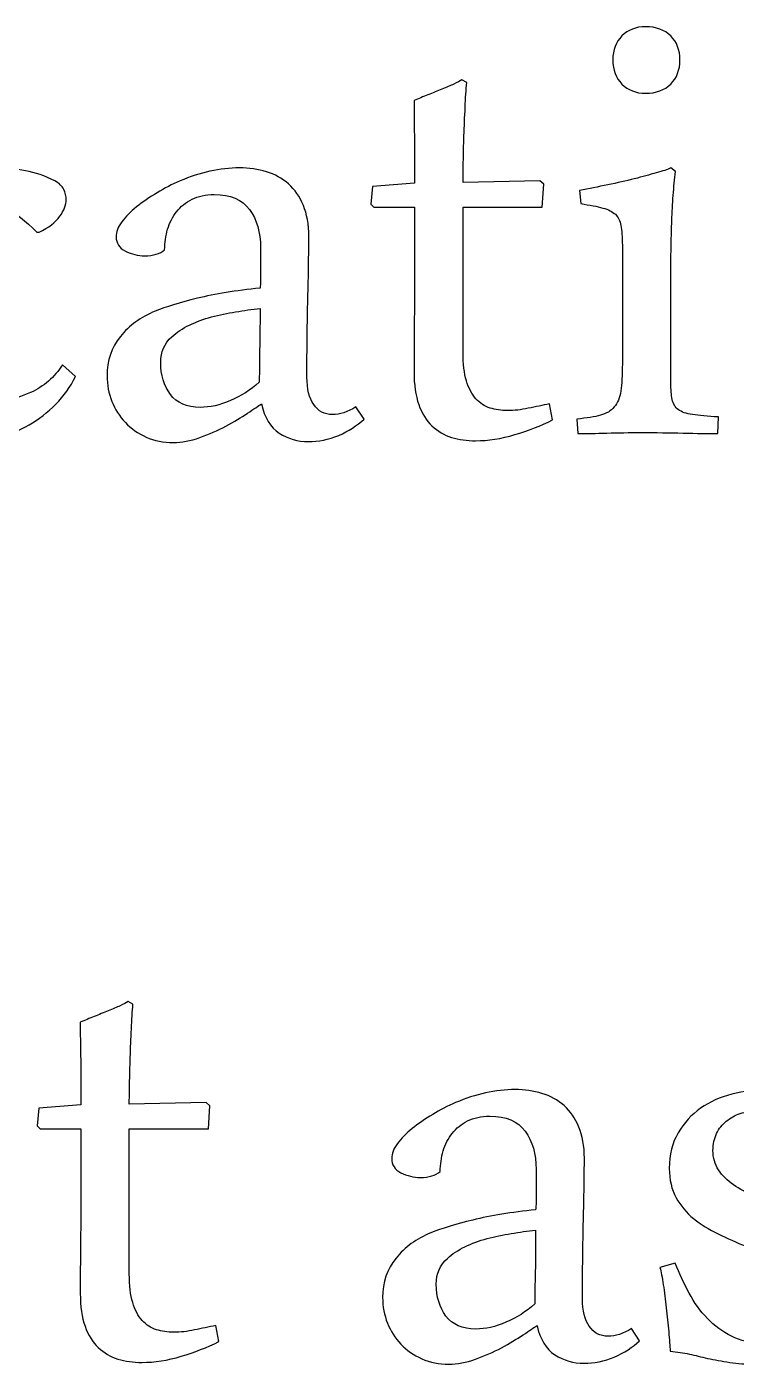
# Model space of a CAD drawing. Extents: x -303 to 288, y -142 to 145.
# Drawn here: x -12.06 to -5.54, y -139.42 to -127.14 of the extents above; entities that cross this region are included whole.
import ezdxf

# ---------------------------------------------------------------- set-up
doc = ezdxf.new("R2010")
doc.units = 0
doc.header["$MEASUREMENT"] = 0
doc.layers.add('LAYER_1', color=7, linetype='CONTINUOUS')

msp = doc.modelspace()

# ---------------------------------------------------------------- linework, layer by layer
at = {"layer": 'LAYER_1', "color": 250}
for points, knots in [([(-6.6736, -127.4398), (-6.6736, -127.3495), (-6.6454, -127.2761), (-6.5904, -127.2197), (-6.5904, -127.2197), (-6.5353, -127.1632), (-6.462, -127.135), (-6.3717, -127.135), (-6.3717, -127.135), (-6.2743, -127.135), (-6.1981, -127.1632), (-6.1417, -127.2197), (-6.1417, -127.2197), (-6.0852, -127.2761), (-6.057, -127.3495), (-6.057, -127.4398), (-6.057, -127.4398), (-6.057, -127.5315), (-6.0852, -127.6049), (-6.1417, -127.6613), (-6.1417, -127.6613), (-6.1981, -127.7178), (-6.2743, -127.746), (-6.3717, -127.746), (-6.3717, -127.746), (-6.462, -127.746), (-6.5353, -127.7178), (-6.5904, -127.6613), (-6.5904, -127.6613), (-6.6454, -127.6049), (-6.6736, -127.5315), (-6.6736, -127.4398)], [0, 0, 0, 0, 0.1111111, 0.1111111, 0.1111111, 0.1111111, 0.2222222, 0.2222222, 0.2222222, 0.2222222, 0.3333333, 0.3333333, 0.3333333, 0.3333333, 0.4444444, 0.4444444, 0.4444444, 0.4444444, 0.5555556, 0.5555556, 0.5555556, 0.5555556, 0.6666667, 0.6666667, 0.6666667, 0.6666667, 0.7777778, 0.7777778, 0.7777778, 0.7777778, 1, 1, 1, 1]), ([(-8.0156, -127.6472), (-8.0212, -127.7136), (-8.0269, -127.7898), (-8.0297, -127.8758), (-8.0297, -127.8758), (-8.0339, -127.9633), (-8.0382, -128.0494), (-8.041, -128.1369), (-8.041, -128.1369), (-8.0438, -128.2244), (-8.0452, -128.3048), (-8.0466, -128.381), (-8.0466, -128.381), (-8.048, -128.4572), (-8.0495, -128.5179), (-8.0495, -128.5645), (-8.0495, -128.5645), (-8.0495, -128.5645), (-7.3425, -128.5518), (-7.3425, -128.5518), (-7.3425, -128.5518), (-7.3425, -128.5518), (-7.3086, -128.5814), (-7.3086, -128.5814), (-7.3086, -128.5814), (-7.3086, -128.5814), (-7.3213, -128.7916), (-7.3213, -128.7916), (-7.3213, -128.7916), (-7.3213, -128.7916), (-8.0495, -128.7916), (-8.0495, -128.7916), (-8.0495, -128.7916), (-8.0495, -128.7916), (-8.0495, -130.1237), (-8.0495, -130.1237), (-8.0495, -130.1237), (-8.0495, -130.231), (-8.0382, -130.3184), (-8.0184, -130.3876), (-8.0184, -130.3876), (-7.9972, -130.4567), (-7.969, -130.5118), (-7.9309, -130.5527), (-7.9309, -130.5527), (-7.8942, -130.595), (-7.8505, -130.6232), (-7.8011, -130.6374), (-7.8011, -130.6374), (-7.7517, -130.6529), (-7.6981, -130.6613), (-7.6402, -130.6613), (-7.6402, -130.6613), (-7.5796, -130.6613), (-7.5161, -130.6543), (-7.4497, -130.6402), (-7.4497, -130.6402), (-7.3834, -130.6261), (-7.3185, -130.612), (-7.255, -130.5993), (-7.255, -130.5993), (-7.255, -130.5993), (-7.2268, -130.7474), (-7.2268, -130.7474), (-7.2268, -130.7474), (-7.334, -130.7996), (-7.4497, -130.8448), (-7.5739, -130.8815), (-7.5739, -130.8815), (-7.6981, -130.9196), (-7.818, -130.9379), (-7.9337, -130.9379), (-7.9337, -130.9379), (-8.0128, -130.9379), (-8.0876, -130.928), (-8.1539, -130.9069), (-8.1539, -130.9069), (-8.2216, -130.8857), (-8.2823, -130.8504), (-8.3345, -130.801), (-8.3345, -130.801), (-8.3867, -130.7517), (-8.4276, -130.6867), (-8.4558, -130.6049), (-8.4558, -130.6049), (-8.4855, -130.5231), (-8.4996, -130.4243), (-8.4996, -130.3057), (-8.4996, -130.3057), (-8.4996, -130.3057), (-8.4996, -130.1943), (-8.4996, -130.1943), (-8.4996, -130.1943), (-8.4996, -130.1435), (-8.4996, -130.0645), (-8.4982, -129.9544), (-8.4982, -129.9544), (-8.4968, -129.8429), (-8.4954, -129.6962), (-8.4954, -129.5113), (-8.4954, -129.5113), (-8.4954, -129.5113), (-8.4954, -128.7916), (-8.4954, -128.7916), (-8.4954, -128.7916), (-8.4954, -128.7916), (-8.8679, -128.7916), (-8.8679, -128.7916), (-8.8679, -128.7916), (-8.8679, -128.7916), (-8.8961, -128.7634), (-8.8961, -128.7634), (-8.8961, -128.7634), (-8.8961, -128.7634), (-8.8806, -128.6026), (-8.8806, -128.6026), (-8.8806, -128.6026), (-8.8806, -128.6026), (-8.4954, -128.5729), (-8.4954, -128.5729), (-8.4954, -128.5729), (-8.4954, -128.5729), (-8.4954, -128.23), (-8.4954, -128.23), (-8.4954, -128.23), (-8.4954, -128.1609), (-8.4968, -128.0903), (-8.4982, -128.0198), (-8.4982, -128.0198), (-8.4996, -127.9478), (-8.4996, -127.8787), (-8.4996, -127.8123), (-8.4996, -127.8123), (-8.4587, -127.7954), (-8.4149, -127.7785), (-8.3712, -127.7601), (-8.3712, -127.7601), (-8.3274, -127.7432), (-8.2851, -127.7248), (-8.2428, -127.7093), (-8.2428, -127.7093), (-8.2019, -127.6924), (-8.1652, -127.6769), (-8.1341, -127.6613), (-8.1341, -127.6613), (-8.1017, -127.6458), (-8.0777, -127.6331), (-8.0607, -127.6218), (-8.0607, -127.6218), (-8.0607, -127.6218), (-8.0156, -127.6472), (-8.0156, -127.6472)], [0, 0, 0, 0, 0.025641, 0.025641, 0.025641, 0.025641, 0.0512821, 0.0512821, 0.0512821, 0.0512821, 0.0769231, 0.0769231, 0.0769231, 0.0769231, 0.1025641, 0.1025641, 0.1025641, 0.1025641, 0.1282051, 0.1282051, 0.1282051, 0.1282051, 0.1538462, 0.1538462, 0.1538462, 0.1538462, 0.1794872, 0.1794872, 0.1794872, 0.1794872, 0.2051282, 0.2051282, 0.2051282, 0.2051282, 0.2307692, 0.2307692, 0.2307692, 0.2307692, 0.2564103, 0.2564103, 0.2564103, 0.2564103, 0.2820513, 0.2820513, 0.2820513, 0.2820513, 0.3076923, 0.3076923, 0.3076923, 0.3076923, 0.3333333, 0.3333333, 0.3333333, 0.3333333, 0.3589744, 0.3589744, 0.3589744, 0.3589744, 0.3846154, 0.3846154, 0.3846154, 0.3846154, 0.4102564, 0.4102564, 0.4102564, 0.4102564, 0.4358974, 0.4358974, 0.4358974, 0.4358974, 0.4615385, 0.4615385, 0.4615385, 0.4615385, 0.4871795, 0.4871795, 0.4871795, 0.4871795, 0.5128205, 0.5128205, 0.5128205, 0.5128205, 0.5384615, 0.5384615, 0.5384615, 0.5384615, 0.5641026, 0.5641026, 0.5641026, 0.5641026, 0.5897436, 0.5897436, 0.5897436, 0.5897436, 0.6153846, 0.6153846, 0.6153846, 0.6153846, 0.6410256, 0.6410256, 0.6410256, 0.6410256, 0.6666667, 0.6666667, 0.6666667, 0.6666667, 0.6923077, 0.6923077, 0.6923077, 0.6923077, 0.7179487, 0.7179487, 0.7179487, 0.7179487, 0.7435897, 0.7435897, 0.7435897, 0.7435897, 0.7692308, 0.7692308, 0.7692308, 0.7692308, 0.7948718, 0.7948718, 0.7948718, 0.7948718, 0.8205128, 0.8205128, 0.8205128, 0.8205128, 0.8461538, 0.8461538, 0.8461538, 0.8461538, 0.8717949, 0.8717949, 0.8717949, 0.8717949, 0.8974359, 0.8974359, 0.8974359, 0.8974359, 0.9230769, 0.9230769, 0.9230769, 0.9230769, 0.9487179, 0.9487179, 0.9487179, 0.9487179, 1, 1, 1, 1]), ([(-11.6083, -130.3467), (-11.6549, -130.4426), (-11.7155, -130.5287), (-11.7903, -130.6035), (-11.7903, -130.6035), (-11.8637, -130.6769), (-11.947, -130.7404), (-12.0359, -130.7926), (-12.0359, -130.7926), (-12.1248, -130.8448), (-12.2193, -130.8857), (-12.3195, -130.9125), (-12.3195, -130.9125), (-12.4183, -130.9407), (-12.517, -130.9549), (-12.6172, -130.9549), (-12.6172, -130.9549), (-12.7823, -130.9549), (-12.9333, -130.9224), (-13.0716, -130.8575), (-13.0716, -130.8575), (-13.2099, -130.7926), (-13.3284, -130.7065), (-13.4272, -130.5993), (-13.4272, -130.5993), (-13.526, -130.4906), (-13.6036, -130.3664), (-13.6586, -130.2239), (-13.6586, -130.2239), (-13.7137, -130.0828), (-13.7419, -129.9332), (-13.7419, -129.7766), (-13.7419, -129.7766), (-13.7419, -129.5861), (-13.7038, -129.4097), (-13.6276, -129.2474), (-13.6276, -129.2474), (-13.5514, -129.0837), (-13.4498, -128.9426), (-13.3214, -128.8213), (-13.3214, -128.8213), (-13.193, -128.6999), (-13.0448, -128.6054), (-12.8769, -128.5362), (-12.8769, -128.5362), (-12.709, -128.4671), (-12.5312, -128.4318), (-12.3435, -128.4318), (-12.3435, -128.4318), (-12.2532, -128.4318), (-12.1614, -128.4403), (-12.0683, -128.4572), (-12.0683, -128.4572), (-11.9766, -128.4741), (-11.8863, -128.5052), (-11.7988, -128.5518), (-11.7988, -128.5518), (-11.7593, -128.5715), (-11.7325, -128.5969), (-11.717, -128.6294), (-11.717, -128.6294), (-11.7028, -128.6604), (-11.6944, -128.6915), (-11.6944, -128.7225), (-11.6944, -128.7225), (-11.6944, -128.7719), (-11.7141, -128.8227), (-11.7522, -128.8763), (-11.7522, -128.8763), (-11.7917, -128.9313), (-11.8552, -128.9793), (-11.9427, -129.0231), (-11.9427, -129.0231), (-11.9427, -129.0231), (-11.9639, -129.0231), (-11.9639, -129.0231), (-11.9639, -129.0231), (-12.0655, -128.9186), (-12.1629, -128.8424), (-12.2574, -128.7916), (-12.2574, -128.7916), (-12.3505, -128.7423), (-12.4592, -128.7183), (-12.5834, -128.7183), (-12.5834, -128.7183), (-12.6991, -128.7183), (-12.8007, -128.7408), (-12.8882, -128.7874), (-12.8882, -128.7874), (-12.9742, -128.8354), (-13.0462, -128.8975), (-13.1041, -128.9737), (-13.1041, -128.9737), (-13.1619, -129.0513), (-13.2071, -129.1402), (-13.2367, -129.2404), (-13.2367, -129.2404), (-13.2677, -129.342), (-13.2819, -129.445), (-13.2819, -129.5522), (-13.2819, -129.5522), (-13.2819, -129.6877), (-13.2621, -129.8175), (-13.2226, -129.9417), (-13.2226, -129.9417), (-13.1831, -130.0659), (-13.1252, -130.1745), (-13.0504, -130.2676), (-13.0504, -130.2676), (-12.9771, -130.3622), (-12.8853, -130.437), (-12.7753, -130.4934), (-12.7753, -130.4934), (-12.6666, -130.5499), (-12.5424, -130.5781), (-12.4013, -130.5781), (-12.4013, -130.5781), (-12.2701, -130.5781), (-12.1431, -130.5499), (-12.0217, -130.4948), (-12.0217, -130.4948), (-11.9004, -130.4398), (-11.8016, -130.3551), (-11.7282, -130.2394), (-11.7282, -130.2394), (-11.7282, -130.2394), (-11.6083, -130.3467), (-11.6083, -130.3467)], [0, 0, 0, 0, 0.030303, 0.030303, 0.030303, 0.030303, 0.0606061, 0.0606061, 0.0606061, 0.0606061, 0.0909091, 0.0909091, 0.0909091, 0.0909091, 0.1212121, 0.1212121, 0.1212121, 0.1212121, 0.1515152, 0.1515152, 0.1515152, 0.1515152, 0.1818182, 0.1818182, 0.1818182, 0.1818182, 0.2121212, 0.2121212, 0.2121212, 0.2121212, 0.2424242, 0.2424242, 0.2424242, 0.2424242, 0.2727273, 0.2727273, 0.2727273, 0.2727273, 0.3030303, 0.3030303, 0.3030303, 0.3030303, 0.3333333, 0.3333333, 0.3333333, 0.3333333, 0.3636364, 0.3636364, 0.3636364, 0.3636364, 0.3939394, 0.3939394, 0.3939394, 0.3939394, 0.4242424, 0.4242424, 0.4242424, 0.4242424, 0.4545455, 0.4545455, 0.4545455, 0.4545455, 0.4848485, 0.4848485, 0.4848485, 0.4848485, 0.5151515, 0.5151515, 0.5151515, 0.5151515, 0.5454545, 0.5454545, 0.5454545, 0.5454545, 0.5757576, 0.5757576, 0.5757576, 0.5757576, 0.6060606, 0.6060606, 0.6060606, 0.6060606, 0.6363636, 0.6363636, 0.6363636, 0.6363636, 0.6666667, 0.6666667, 0.6666667, 0.6666667, 0.6969697, 0.6969697, 0.6969697, 0.6969697, 0.7272727, 0.7272727, 0.7272727, 0.7272727, 0.7575758, 0.7575758, 0.7575758, 0.7575758, 0.7878788, 0.7878788, 0.7878788, 0.7878788, 0.8181818, 0.8181818, 0.8181818, 0.8181818, 0.8484848, 0.8484848, 0.8484848, 0.8484848, 0.8787879, 0.8787879, 0.8787879, 0.8787879, 0.9090909, 0.9090909, 0.9090909, 0.9090909, 0.9393939, 0.9393939, 0.9393939, 0.9393939, 1, 1, 1, 1]), ([(-9.9136, -129.5367), (-9.9107, -129.5169), (-9.9093, -129.493), (-9.9093, -129.4661), (-9.9093, -129.4661), (-9.9093, -129.4661), (-9.9093, -129.1642), (-9.9093, -129.1642), (-9.9093, -129.1642), (-9.9093, -129.0231), (-9.9432, -128.9073), (-10.0095, -128.8142), (-10.0095, -128.8142), (-10.0772, -128.7225), (-10.1859, -128.6759), (-10.3341, -128.6759), (-10.3341, -128.6759), (-10.4145, -128.6759), (-10.4822, -128.6915), (-10.5387, -128.7197), (-10.5387, -128.7197), (-10.5951, -128.7493), (-10.6431, -128.786), (-10.6798, -128.834), (-10.6798, -128.834), (-10.7165, -128.8805), (-10.7447, -128.9342), (-10.763, -128.9948), (-10.763, -128.9948), (-10.78, -129.0555), (-10.7899, -129.119), (-10.7899, -129.1853), (-10.7899, -129.1853), (-10.8336, -129.2206), (-10.8943, -129.239), (-10.9719, -129.239), (-10.9719, -129.239), (-11.034, -129.239), (-11.0946, -129.2248), (-11.1511, -129.1952), (-11.1511, -129.1952), (-11.2075, -129.167), (-11.2358, -129.1232), (-11.2358, -129.0654), (-11.2358, -129.0654), (-11.2358, -129.0202), (-11.2188, -128.9751), (-11.1835, -128.9285), (-11.1835, -128.9285), (-11.1497, -128.8819), (-11.1045, -128.8354), (-11.0481, -128.7902), (-11.0481, -128.7902), (-10.9916, -128.7451), (-10.9281, -128.7013), (-10.859, -128.6604), (-10.859, -128.6604), (-10.7913, -128.6181), (-10.7207, -128.5828), (-10.6487, -128.5518), (-10.6487, -128.5518), (-10.4639, -128.4727), (-10.2819, -128.4318), (-10.1026, -128.4318), (-10.1026, -128.4318), (-10.0152, -128.4318), (-9.9319, -128.4445), (-9.8557, -128.4671), (-9.8557, -128.4671), (-9.7781, -128.4911), (-9.7104, -128.5278), (-9.6525, -128.5786), (-9.6525, -128.5786), (-9.5946, -128.6308), (-9.5495, -128.6957), (-9.5156, -128.7761), (-9.5156, -128.7761), (-9.4832, -128.8551), (-9.4662, -128.9511), (-9.4662, -129.0612), (-9.4662, -129.0612), (-9.4662, -129.2263), (-9.4691, -129.4168), (-9.4747, -129.6341), (-9.4747, -129.6341), (-9.4803, -129.85), (-9.4832, -130.0899), (-9.4832, -130.3551), (-9.4832, -130.3551), (-9.4832, -130.4624), (-9.462, -130.547), (-9.4211, -130.6063), (-9.4211, -130.6063), (-9.3802, -130.667), (-9.3223, -130.698), (-9.2475, -130.698), (-9.2475, -130.698), (-9.1812, -130.698), (-9.1092, -130.674), (-9.033, -130.6275), (-9.033, -130.6275), (-9.033, -130.6275), (-8.9582, -130.739), (-8.9582, -130.739), (-8.9582, -130.739), (-9.0217, -130.7996), (-9.0994, -130.849), (-9.1911, -130.8885), (-9.1911, -130.8885), (-9.2842, -130.9266), (-9.3773, -130.9464), (-9.4705, -130.9464), (-9.4705, -130.9464), (-9.5664, -130.9464), (-9.6553, -130.9196), (-9.7372, -130.8674), (-9.7372, -130.8674), (-9.819, -130.8152), (-9.8726, -130.7248), (-9.9009, -130.5993), (-9.9009, -130.5993), (-9.9277, -130.6176), (-9.9714, -130.6472), (-10.0293, -130.6853), (-10.0293, -130.6853), (-10.0871, -130.7234), (-10.152, -130.7629), (-10.2268, -130.8039), (-10.2268, -130.8039), (-10.3016, -130.8434), (-10.382, -130.8787), (-10.4667, -130.9083), (-10.4667, -130.9083), (-10.5528, -130.9393), (-10.6332, -130.9549), (-10.7108, -130.9549), (-10.7108, -130.9549), (-10.8011, -130.9549), (-10.8844, -130.9379), (-10.9592, -130.9041), (-10.9592, -130.9041), (-11.034, -130.8716), (-11.0975, -130.8264), (-11.1511, -130.77), (-11.1511, -130.77), (-11.2047, -130.7136), (-11.2456, -130.6486), (-11.2753, -130.5767), (-11.2753, -130.5767), (-11.3035, -130.5033), (-11.319, -130.4257), (-11.319, -130.3424), (-11.319, -130.3424), (-11.319, -130.2013), (-11.2781, -130.0814), (-11.1962, -129.9812), (-11.1962, -129.9812), (-11.1158, -129.8796), (-11.0086, -129.802), (-10.8759, -129.747), (-10.8759, -129.747), (-10.78, -129.7089), (-10.6516, -129.6693), (-10.4893, -129.6298), (-10.4893, -129.6298), (-10.3284, -129.5889), (-10.1365, -129.5579), (-9.9136, -129.5367)], [0, 0, 0, 0, 0.0232558, 0.0232558, 0.0232558, 0.0232558, 0.0465116, 0.0465116, 0.0465116, 0.0465116, 0.0697674, 0.0697674, 0.0697674, 0.0697674, 0.0930233, 0.0930233, 0.0930233, 0.0930233, 0.1162791, 0.1162791, 0.1162791, 0.1162791, 0.1395349, 0.1395349, 0.1395349, 0.1395349, 0.1627907, 0.1627907, 0.1627907, 0.1627907, 0.1860465, 0.1860465, 0.1860465, 0.1860465, 0.2093023, 0.2093023, 0.2093023, 0.2093023, 0.2325581, 0.2325581, 0.2325581, 0.2325581, 0.255814, 0.255814, 0.255814, 0.255814, 0.2790698, 0.2790698, 0.2790698, 0.2790698, 0.3023256, 0.3023256, 0.3023256, 0.3023256, 0.3255814, 0.3255814, 0.3255814, 0.3255814, 0.3488372, 0.3488372, 0.3488372, 0.3488372, 0.372093, 0.372093, 0.372093, 0.372093, 0.3953488, 0.3953488, 0.3953488, 0.3953488, 0.4186047, 0.4186047, 0.4186047, 0.4186047, 0.4418605, 0.4418605, 0.4418605, 0.4418605, 0.4651163, 0.4651163, 0.4651163, 0.4651163, 0.4883721, 0.4883721, 0.4883721, 0.4883721, 0.5116279, 0.5116279, 0.5116279, 0.5116279, 0.5348837, 0.5348837, 0.5348837, 0.5348837, 0.5581395, 0.5581395, 0.5581395, 0.5581395, 0.5813953, 0.5813953, 0.5813953, 0.5813953, 0.6046512, 0.6046512, 0.6046512, 0.6046512, 0.627907, 0.627907, 0.627907, 0.627907, 0.6511628, 0.6511628, 0.6511628, 0.6511628, 0.6744186, 0.6744186, 0.6744186, 0.6744186, 0.6976744, 0.6976744, 0.6976744, 0.6976744, 0.7209302, 0.7209302, 0.7209302, 0.7209302, 0.744186, 0.744186, 0.744186, 0.744186, 0.7674419, 0.7674419, 0.7674419, 0.7674419, 0.7906977, 0.7906977, 0.7906977, 0.7906977, 0.8139535, 0.8139535, 0.8139535, 0.8139535, 0.8372093, 0.8372093, 0.8372093, 0.8372093, 0.8604651, 0.8604651, 0.8604651, 0.8604651, 0.8837209, 0.8837209, 0.8837209, 0.8837209, 0.9069767, 0.9069767, 0.9069767, 0.9069767, 0.9302326, 0.9302326, 0.9302326, 0.9302326, 0.9534884, 0.9534884, 0.9534884, 0.9534884, 1, 1, 1, 1]), ([(-5.7099, -130.8716), (-5.7973, -130.8716), (-5.9046, -130.8702), (-6.0288, -130.8674), (-6.0288, -130.8674), (-6.1515, -130.8645), (-6.2799, -130.8631), (-6.4126, -130.8631), (-6.4126, -130.8631), (-6.5198, -130.8631), (-6.6242, -130.8645), (-6.7273, -130.8674), (-6.7273, -130.8674), (-6.8289, -130.8702), (-6.9178, -130.8716), (-6.9954, -130.8716), (-6.9954, -130.8716), (-6.9954, -130.8716), (-7.0038, -130.739), (-7.0038, -130.739), (-7.0038, -130.739), (-6.9121, -130.7305), (-6.8401, -130.7192), (-6.7865, -130.7037), (-6.7865, -130.7037), (-6.7329, -130.6896), (-6.6906, -130.6642), (-6.6609, -130.6275), (-6.6609, -130.6275), (-6.6299, -130.5922), (-6.6101, -130.5428), (-6.6003, -130.4807), (-6.6003, -130.4807), (-6.5904, -130.4186), (-6.5861, -130.3354), (-6.5861, -130.231), (-6.5861, -130.231), (-6.5861, -130.231), (-6.5861, -129.143), (-6.5861, -129.143), (-6.5861, -129.143), (-6.5861, -129.0668), (-6.5904, -129.0061), (-6.5988, -128.961), (-6.5988, -128.961), (-6.6073, -128.9172), (-6.6242, -128.8834), (-6.6496, -128.858), (-6.6496, -128.858), (-6.6765, -128.834), (-6.7146, -128.8142), (-6.7654, -128.8001), (-6.7654, -128.8001), (-6.8176, -128.786), (-6.8839, -128.7733), (-6.9671, -128.7592), (-6.9671, -128.7592), (-6.9671, -128.7592), (-6.9784, -128.6392), (-6.9784, -128.6392), (-6.9784, -128.6392), (-6.8938, -128.6223), (-6.8077, -128.6054), (-6.7202, -128.587), (-6.7202, -128.587), (-6.6341, -128.5701), (-6.5523, -128.5503), (-6.4761, -128.532), (-6.4761, -128.532), (-6.4013, -128.5122), (-6.3336, -128.4939), (-6.2743, -128.4784), (-6.2743, -128.4784), (-6.215, -128.4614), (-6.1699, -128.4459), (-6.1402, -128.4318), (-6.1402, -128.4318), (-6.1402, -128.4318), (-6.0979, -128.4657), (-6.0979, -128.4657), (-6.0979, -128.4657), (-6.1064, -128.5348), (-6.1134, -128.6068), (-6.1191, -128.6844), (-6.1191, -128.6844), (-6.1247, -128.762), (-6.129, -128.8382), (-6.1318, -128.9144), (-6.1318, -128.9144), (-6.1346, -128.9906), (-6.136, -129.0612), (-6.1374, -129.1289), (-6.1374, -129.1289), (-6.1388, -129.1966), (-6.1402, -129.2545), (-6.1402, -129.3053), (-6.1402, -129.3053), (-6.1402, -129.3053), (-6.1402, -130.4003), (-6.1402, -130.4003), (-6.1402, -130.4003), (-6.1402, -130.4666), (-6.136, -130.5188), (-6.1275, -130.5597), (-6.1275, -130.5597), (-6.1191, -130.5993), (-6.1007, -130.6303), (-6.0711, -130.6529), (-6.0711, -130.6529), (-6.0429, -130.674), (-5.9991, -130.6896), (-5.9413, -130.698), (-5.9413, -130.698), (-5.8834, -130.7065), (-5.803, -130.7136), (-5.7014, -130.7192), (-5.7014, -130.7192), (-5.7014, -130.7192), (-5.7099, -130.8716), (-5.7099, -130.8716)], [0, 0, 0, 0, 0.0322581, 0.0322581, 0.0322581, 0.0322581, 0.0645161, 0.0645161, 0.0645161, 0.0645161, 0.0967742, 0.0967742, 0.0967742, 0.0967742, 0.1290323, 0.1290323, 0.1290323, 0.1290323, 0.1612903, 0.1612903, 0.1612903, 0.1612903, 0.1935484, 0.1935484, 0.1935484, 0.1935484, 0.2258065, 0.2258065, 0.2258065, 0.2258065, 0.2580645, 0.2580645, 0.2580645, 0.2580645, 0.2903226, 0.2903226, 0.2903226, 0.2903226, 0.3225806, 0.3225806, 0.3225806, 0.3225806, 0.3548387, 0.3548387, 0.3548387, 0.3548387, 0.3870968, 0.3870968, 0.3870968, 0.3870968, 0.4193548, 0.4193548, 0.4193548, 0.4193548, 0.4516129, 0.4516129, 0.4516129, 0.4516129, 0.483871, 0.483871, 0.483871, 0.483871, 0.516129, 0.516129, 0.516129, 0.516129, 0.5483871, 0.5483871, 0.5483871, 0.5483871, 0.5806452, 0.5806452, 0.5806452, 0.5806452, 0.6129032, 0.6129032, 0.6129032, 0.6129032, 0.6451613, 0.6451613, 0.6451613, 0.6451613, 0.6774194, 0.6774194, 0.6774194, 0.6774194, 0.7096774, 0.7096774, 0.7096774, 0.7096774, 0.7419355, 0.7419355, 0.7419355, 0.7419355, 0.7741935, 0.7741935, 0.7741935, 0.7741935, 0.8064516, 0.8064516, 0.8064516, 0.8064516, 0.8387097, 0.8387097, 0.8387097, 0.8387097, 0.8709677, 0.8709677, 0.8709677, 0.8709677, 0.9032258, 0.9032258, 0.9032258, 0.9032258, 0.9354839, 0.9354839, 0.9354839, 0.9354839, 1, 1, 1, 1]), ([(-9.9206, -130.4003), (-9.9206, -130.2846), (-9.9192, -130.1717), (-9.9164, -130.0616), (-9.9164, -130.0616), (-9.915, -129.9516), (-9.9136, -129.8387), (-9.9136, -129.723), (-9.9136, -129.723), (-9.9869, -129.73), (-10.0631, -129.7413), (-10.1379, -129.754), (-10.1379, -129.754), (-10.2141, -129.7653), (-10.2875, -129.7822), (-10.3595, -129.8006), (-10.3595, -129.8006), (-10.4314, -129.8203), (-10.4992, -129.8443), (-10.5627, -129.8754), (-10.5627, -129.8754), (-10.6248, -129.905), (-10.6798, -129.9417), (-10.7235, -129.9826), (-10.7235, -129.9826), (-10.7927, -130.0433), (-10.8265, -130.1223), (-10.8265, -130.2183), (-10.8265, -130.2183), (-10.8265, -130.334), (-10.7969, -130.4313), (-10.7376, -130.5118), (-10.7376, -130.5118), (-10.6784, -130.5922), (-10.5867, -130.6317), (-10.4625, -130.6317), (-10.4625, -130.6317), (-10.375, -130.6317), (-10.2819, -130.6105), (-10.1859, -130.5696), (-10.1859, -130.5696), (-10.0899, -130.5287), (-10.001, -130.4723), (-9.9206, -130.4003)], [0, 0, 0, 0, 0.0833333, 0.0833333, 0.0833333, 0.0833333, 0.1666667, 0.1666667, 0.1666667, 0.1666667, 0.25, 0.25, 0.25, 0.25, 0.3333333, 0.3333333, 0.3333333, 0.3333333, 0.4166667, 0.4166667, 0.4166667, 0.4166667, 0.5, 0.5, 0.5, 0.5, 0.5833333, 0.5833333, 0.5833333, 0.5833333, 0.6666667, 0.6666667, 0.6666667, 0.6666667, 0.75, 0.75, 0.75, 0.75, 0.8333333, 0.8333333, 0.8333333, 0.8333333, 1, 1, 1, 1]), ([(-11.0809, -136.1138), (-11.0865, -136.1802), (-11.0922, -136.2564), (-11.095, -136.3424), (-11.095, -136.3424), (-11.0992, -136.4299), (-11.1035, -136.516), (-11.1063, -136.6035), (-11.1063, -136.6035), (-11.1091, -136.691), (-11.1105, -136.7714), (-11.1119, -136.8476), (-11.1119, -136.8476), (-11.1133, -136.9238), (-11.1148, -136.9845), (-11.1148, -137.0311), (-11.1148, -137.0311), (-11.1148, -137.0311), (-10.4078, -137.0184), (-10.4078, -137.0184), (-10.4078, -137.0184), (-10.4078, -137.0184), (-10.3739, -137.048), (-10.3739, -137.048), (-10.3739, -137.048), (-10.3739, -137.048), (-10.3866, -137.2582), (-10.3866, -137.2582), (-10.3866, -137.2582), (-10.3866, -137.2582), (-11.1148, -137.2582), (-11.1148, -137.2582), (-11.1148, -137.2582), (-11.1148, -137.2582), (-11.1148, -138.5903), (-11.1148, -138.5903), (-11.1148, -138.5903), (-11.1148, -138.6976), (-11.1035, -138.785), (-11.0837, -138.8542), (-11.0837, -138.8542), (-11.0625, -138.9233), (-11.0343, -138.9784), (-10.9962, -139.0193), (-10.9962, -139.0193), (-10.9595, -139.0616), (-10.9158, -139.0898), (-10.8664, -139.104), (-10.8664, -139.104), (-10.817, -139.1195), (-10.7634, -139.1279), (-10.7055, -139.1279), (-10.7055, -139.1279), (-10.6449, -139.1279), (-10.5814, -139.1209), (-10.515, -139.1068), (-10.515, -139.1068), (-10.4487, -139.0927), (-10.3838, -139.0786), (-10.3203, -139.0659), (-10.3203, -139.0659), (-10.3203, -139.0659), (-10.2921, -139.214), (-10.2921, -139.214), (-10.2921, -139.214), (-10.3993, -139.2662), (-10.515, -139.3114), (-10.6392, -139.3481), (-10.6392, -139.3481), (-10.7634, -139.3862), (-10.8833, -139.4045), (-10.999, -139.4045), (-10.999, -139.4045), (-11.0781, -139.4045), (-11.1529, -139.3946), (-11.2192, -139.3735), (-11.2192, -139.3735), (-11.2869, -139.3523), (-11.3476, -139.317), (-11.3998, -139.2676), (-11.3998, -139.2676), (-11.452, -139.2183), (-11.4929, -139.1533), (-11.5211, -139.0715), (-11.5211, -139.0715), (-11.5508, -138.9897), (-11.5649, -138.8909), (-11.5649, -138.7723), (-11.5649, -138.7723), (-11.5649, -138.7723), (-11.5649, -138.6609), (-11.5649, -138.6609), (-11.5649, -138.6609), (-11.5649, -138.6101), (-11.5649, -138.5311), (-11.5635, -138.421), (-11.5635, -138.421), (-11.5621, -138.3095), (-11.5607, -138.1628), (-11.5607, -137.9779), (-11.5607, -137.9779), (-11.5607, -137.9779), (-11.5607, -137.2582), (-11.5607, -137.2582), (-11.5607, -137.2582), (-11.5607, -137.2582), (-11.9332, -137.2582), (-11.9332, -137.2582), (-11.9332, -137.2582), (-11.9332, -137.2582), (-11.9614, -137.23), (-11.9614, -137.23), (-11.9614, -137.23), (-11.9614, -137.23), (-11.9459, -137.0692), (-11.9459, -137.0692), (-11.9459, -137.0692), (-11.9459, -137.0692), (-11.5607, -137.0395), (-11.5607, -137.0395), (-11.5607, -137.0395), (-11.5607, -137.0395), (-11.5607, -136.6966), (-11.5607, -136.6966), (-11.5607, -136.6966), (-11.5607, -136.6275), (-11.5621, -136.5569), (-11.5635, -136.4864), (-11.5635, -136.4864), (-11.5649, -136.4144), (-11.5649, -136.3453), (-11.5649, -136.2789), (-11.5649, -136.2789), (-11.524, -136.262), (-11.4802, -136.2451), (-11.4365, -136.2267), (-11.4365, -136.2267), (-11.3927, -136.2098), (-11.3504, -136.1914), (-11.3081, -136.1759), (-11.3081, -136.1759), (-11.2672, -136.159), (-11.2305, -136.1435), (-11.1994, -136.1279), (-11.1994, -136.1279), (-11.167, -136.1124), (-11.143, -136.0997), (-11.126, -136.0884), (-11.126, -136.0884), (-11.126, -136.0884), (-11.0809, -136.1138), (-11.0809, -136.1138)], [0, 0, 0, 0, 0.025641, 0.025641, 0.025641, 0.025641, 0.0512821, 0.0512821, 0.0512821, 0.0512821, 0.0769231, 0.0769231, 0.0769231, 0.0769231, 0.1025641, 0.1025641, 0.1025641, 0.1025641, 0.1282051, 0.1282051, 0.1282051, 0.1282051, 0.1538462, 0.1538462, 0.1538462, 0.1538462, 0.1794872, 0.1794872, 0.1794872, 0.1794872, 0.2051282, 0.2051282, 0.2051282, 0.2051282, 0.2307692, 0.2307692, 0.2307692, 0.2307692, 0.2564103, 0.2564103, 0.2564103, 0.2564103, 0.2820513, 0.2820513, 0.2820513, 0.2820513, 0.3076923, 0.3076923, 0.3076923, 0.3076923, 0.3333333, 0.3333333, 0.3333333, 0.3333333, 0.3589744, 0.3589744, 0.3589744, 0.3589744, 0.3846154, 0.3846154, 0.3846154, 0.3846154, 0.4102564, 0.4102564, 0.4102564, 0.4102564, 0.4358974, 0.4358974, 0.4358974, 0.4358974, 0.4615385, 0.4615385, 0.4615385, 0.4615385, 0.4871795, 0.4871795, 0.4871795, 0.4871795, 0.5128205, 0.5128205, 0.5128205, 0.5128205, 0.5384615, 0.5384615, 0.5384615, 0.5384615, 0.5641026, 0.5641026, 0.5641026, 0.5641026, 0.5897436, 0.5897436, 0.5897436, 0.5897436, 0.6153846, 0.6153846, 0.6153846, 0.6153846, 0.6410256, 0.6410256, 0.6410256, 0.6410256, 0.6666667, 0.6666667, 0.6666667, 0.6666667, 0.6923077, 0.6923077, 0.6923077, 0.6923077, 0.7179487, 0.7179487, 0.7179487, 0.7179487, 0.7435897, 0.7435897, 0.7435897, 0.7435897, 0.7692308, 0.7692308, 0.7692308, 0.7692308, 0.7948718, 0.7948718, 0.7948718, 0.7948718, 0.8205128, 0.8205128, 0.8205128, 0.8205128, 0.8461538, 0.8461538, 0.8461538, 0.8461538, 0.8717949, 0.8717949, 0.8717949, 0.8717949, 0.8974359, 0.8974359, 0.8974359, 0.8974359, 0.9230769, 0.9230769, 0.9230769, 0.9230769, 0.9487179, 0.9487179, 0.9487179, 0.9487179, 1, 1, 1, 1]), ([(-7.3824, -138.0033), (-7.3795, -137.9835), (-7.3781, -137.9596), (-7.3781, -137.9327), (-7.3781, -137.9327), (-7.3781, -137.9327), (-7.3781, -137.6308), (-7.3781, -137.6308), (-7.3781, -137.6308), (-7.3781, -137.4897), (-7.412, -137.3739), (-7.4783, -137.2808), (-7.4783, -137.2808), (-7.546, -137.1891), (-7.6547, -137.1425), (-7.8029, -137.1425), (-7.8029, -137.1425), (-7.8833, -137.1425), (-7.951, -137.1581), (-8.0075, -137.1863), (-8.0075, -137.1863), (-8.0639, -137.2159), (-8.1119, -137.2526), (-8.1486, -137.3006), (-8.1486, -137.3006), (-8.1853, -137.3471), (-8.2135, -137.4008), (-8.2318, -137.4614), (-8.2318, -137.4614), (-8.2488, -137.5221), (-8.2587, -137.5856), (-8.2587, -137.6519), (-8.2587, -137.6519), (-8.3024, -137.6872), (-8.3631, -137.7056), (-8.4407, -137.7056), (-8.4407, -137.7056), (-8.5028, -137.7056), (-8.5634, -137.6914), (-8.6199, -137.6618), (-8.6199, -137.6618), (-8.6763, -137.6336), (-8.7046, -137.5898), (-8.7046, -137.532), (-8.7046, -137.532), (-8.7046, -137.4868), (-8.6876, -137.4417), (-8.6523, -137.3951), (-8.6523, -137.3951), (-8.6185, -137.3485), (-8.5733, -137.302), (-8.5169, -137.2568), (-8.5169, -137.2568), (-8.4604, -137.2117), (-8.3969, -137.1679), (-8.3278, -137.127), (-8.3278, -137.127), (-8.2601, -137.0847), (-8.1895, -137.0494), (-8.1175, -137.0184), (-8.1175, -137.0184), (-7.9327, -136.9393), (-7.7507, -136.8984), (-7.5714, -136.8984), (-7.5714, -136.8984), (-7.484, -136.8984), (-7.4007, -136.9111), (-7.3245, -136.9337), (-7.3245, -136.9337), (-7.2469, -136.9577), (-7.1792, -136.9944), (-7.1213, -137.0452), (-7.1213, -137.0452), (-7.0634, -137.0974), (-7.0183, -137.1623), (-6.9844, -137.2427), (-6.9844, -137.2427), (-6.952, -137.3217), (-6.935, -137.4177), (-6.935, -137.5278), (-6.935, -137.5278), (-6.935, -137.6929), (-6.9379, -137.8834), (-6.9435, -138.1007), (-6.9435, -138.1007), (-6.9491, -138.3166), (-6.952, -138.5565), (-6.952, -138.8217), (-6.952, -138.8217), (-6.952, -138.929), (-6.9308, -139.0136), (-6.8899, -139.0729), (-6.8899, -139.0729), (-6.849, -139.1336), (-6.7911, -139.1646), (-6.7163, -139.1646), (-6.7163, -139.1646), (-6.65, -139.1646), (-6.578, -139.1406), (-6.5018, -139.0941), (-6.5018, -139.0941), (-6.5018, -139.0941), (-6.427, -139.2056), (-6.427, -139.2056), (-6.427, -139.2056), (-6.4905, -139.2662), (-6.5682, -139.3156), (-6.6599, -139.3551), (-6.6599, -139.3551), (-6.753, -139.3932), (-6.8461, -139.413), (-6.9393, -139.413), (-6.9393, -139.413), (-7.0352, -139.413), (-7.1241, -139.3862), (-7.206, -139.334), (-7.206, -139.334), (-7.2878, -139.2818), (-7.3414, -139.1914), (-7.3697, -139.0659), (-7.3697, -139.0659), (-7.3965, -139.0842), (-7.4402, -139.1138), (-7.4981, -139.1519), (-7.4981, -139.1519), (-7.5559, -139.19), (-7.6208, -139.2295), (-7.6956, -139.2705), (-7.6956, -139.2705), (-7.7704, -139.31), (-7.8508, -139.3453), (-7.9355, -139.3749), (-7.9355, -139.3749), (-8.0216, -139.4059), (-8.102, -139.4215), (-8.1796, -139.4215), (-8.1796, -139.4215), (-8.2699, -139.4215), (-8.3532, -139.4045), (-8.428, -139.3707), (-8.428, -139.3707), (-8.5028, -139.3382), (-8.5663, -139.293), (-8.6199, -139.2366), (-8.6199, -139.2366), (-8.6735, -139.1802), (-8.7144, -139.1152), (-8.7441, -139.0433), (-8.7441, -139.0433), (-8.7723, -138.9699), (-8.7878, -138.8923), (-8.7878, -138.809), (-8.7878, -138.809), (-8.7878, -138.6679), (-8.7469, -138.548), (-8.665, -138.4478), (-8.665, -138.4478), (-8.5846, -138.3462), (-8.4774, -138.2686), (-8.3447, -138.2136), (-8.3447, -138.2136), (-8.2488, -138.1755), (-8.1204, -138.1359), (-7.9581, -138.0964), (-7.9581, -138.0964), (-7.7972, -138.0555), (-7.6053, -138.0245), (-7.3824, -138.0033)], [0, 0, 0, 0, 0.0232558, 0.0232558, 0.0232558, 0.0232558, 0.0465116, 0.0465116, 0.0465116, 0.0465116, 0.0697674, 0.0697674, 0.0697674, 0.0697674, 0.0930233, 0.0930233, 0.0930233, 0.0930233, 0.1162791, 0.1162791, 0.1162791, 0.1162791, 0.1395349, 0.1395349, 0.1395349, 0.1395349, 0.1627907, 0.1627907, 0.1627907, 0.1627907, 0.1860465, 0.1860465, 0.1860465, 0.1860465, 0.2093023, 0.2093023, 0.2093023, 0.2093023, 0.2325581, 0.2325581, 0.2325581, 0.2325581, 0.255814, 0.255814, 0.255814, 0.255814, 0.2790698, 0.2790698, 0.2790698, 0.2790698, 0.3023256, 0.3023256, 0.3023256, 0.3023256, 0.3255814, 0.3255814, 0.3255814, 0.3255814, 0.3488372, 0.3488372, 0.3488372, 0.3488372, 0.372093, 0.372093, 0.372093, 0.372093, 0.3953488, 0.3953488, 0.3953488, 0.3953488, 0.4186047, 0.4186047, 0.4186047, 0.4186047, 0.4418605, 0.4418605, 0.4418605, 0.4418605, 0.4651163, 0.4651163, 0.4651163, 0.4651163, 0.4883721, 0.4883721, 0.4883721, 0.4883721, 0.5116279, 0.5116279, 0.5116279, 0.5116279, 0.5348837, 0.5348837, 0.5348837, 0.5348837, 0.5581395, 0.5581395, 0.5581395, 0.5581395, 0.5813953, 0.5813953, 0.5813953, 0.5813953, 0.6046512, 0.6046512, 0.6046512, 0.6046512, 0.627907, 0.627907, 0.627907, 0.627907, 0.6511628, 0.6511628, 0.6511628, 0.6511628, 0.6744186, 0.6744186, 0.6744186, 0.6744186, 0.6976744, 0.6976744, 0.6976744, 0.6976744, 0.7209302, 0.7209302, 0.7209302, 0.7209302, 0.744186, 0.744186, 0.744186, 0.744186, 0.7674419, 0.7674419, 0.7674419, 0.7674419, 0.7906977, 0.7906977, 0.7906977, 0.7906977, 0.8139535, 0.8139535, 0.8139535, 0.8139535, 0.8372093, 0.8372093, 0.8372093, 0.8372093, 0.8604651, 0.8604651, 0.8604651, 0.8604651, 0.8837209, 0.8837209, 0.8837209, 0.8837209, 0.9069767, 0.9069767, 0.9069767, 0.9069767, 0.9302326, 0.9302326, 0.9302326, 0.9302326, 0.9534884, 0.9534884, 0.9534884, 0.9534884, 1, 1, 1, 1]), ([(-4.7153, -137.6844), (-4.7238, -137.5997), (-4.745, -137.5193), (-4.7802, -137.4473), (-4.7802, -137.4473), (-4.8141, -137.3739), (-4.8593, -137.3104), (-4.9157, -137.2582), (-4.9157, -137.2582), (-4.9722, -137.206), (-5.0385, -137.1651), (-5.1133, -137.1369), (-5.1133, -137.1369), (-5.1866, -137.1073), (-5.2671, -137.0931), (-5.3517, -137.0931), (-5.3517, -137.0931), (-5.4054, -137.0931), (-5.4548, -137.1016), (-5.5027, -137.1185), (-5.5027, -137.1185), (-5.5521, -137.1341), (-5.5945, -137.1581), (-5.6311, -137.1891), (-5.6311, -137.1891), (-5.6692, -137.2187), (-5.6989, -137.2568), (-5.72, -137.302), (-5.72, -137.302), (-5.7426, -137.3471), (-5.7539, -137.3993), (-5.7539, -137.4572), (-5.7539, -137.4572), (-5.7539, -137.5263), (-5.7356, -137.5856), (-5.7017, -137.6364), (-5.7017, -137.6364), (-5.6678, -137.6886), (-5.6213, -137.7338), (-5.5648, -137.7733), (-5.5648, -137.7733), (-5.5084, -137.8128), (-5.4435, -137.8481), (-5.3715, -137.8791), (-5.3715, -137.8791), (-5.2981, -137.9088), (-5.2233, -137.9398), (-5.1457, -137.9694), (-5.1457, -137.9694), (-5.0596, -138.0061), (-4.975, -138.0442), (-4.8917, -138.0837), (-4.8917, -138.0837), (-4.8071, -138.1232), (-4.7323, -138.1698), (-4.6659, -138.2234), (-4.6659, -138.2234), (-4.5996, -138.2785), (-4.5474, -138.342), (-4.5065, -138.4168), (-4.5065, -138.4168), (-4.467, -138.4901), (-4.4472, -138.579), (-4.4472, -138.6806), (-4.4472, -138.6806), (-4.4472, -138.8104), (-4.474, -138.9219), (-4.5291, -139.0136), (-4.5291, -139.0136), (-4.5855, -139.1054), (-4.6561, -139.183), (-4.745, -139.2437), (-4.745, -139.2437), (-4.8325, -139.3043), (-4.9326, -139.3481), (-5.0441, -139.3777), (-5.0441, -139.3777), (-5.1556, -139.4059), (-5.2685, -139.4215), (-5.3814, -139.4215), (-5.3814, -139.4215), (-5.4533, -139.4215), (-5.5253, -139.4158), (-5.5987, -139.4045), (-5.5987, -139.4045), (-5.6721, -139.3932), (-5.7398, -139.3805), (-5.8033, -139.3678), (-5.8033, -139.3678), (-5.8611, -139.3537), (-5.9162, -139.3396), (-5.9698, -139.3283), (-5.9698, -139.3283), (-6.0248, -139.3156), (-6.0827, -139.3072), (-6.1462, -139.3015), (-6.1462, -139.3015), (-6.149, -139.2535), (-6.1532, -139.1943), (-6.1603, -139.1237), (-6.1603, -139.1237), (-6.1674, -139.0517), (-6.1744, -138.9784), (-6.1829, -138.9036), (-6.1829, -138.9036), (-6.1913, -138.8302), (-6.2012, -138.7582), (-6.2097, -138.6905), (-6.2097, -138.6905), (-6.2196, -138.6242), (-6.2309, -138.5706), (-6.2407, -138.5325), (-6.2407, -138.5325), (-6.2407, -138.5325), (-6.101, -138.4944), (-6.101, -138.4944), (-6.101, -138.4944), (-6.0615, -138.5889), (-6.0192, -138.6792), (-5.9726, -138.7681), (-5.9726, -138.7681), (-5.9261, -138.8556), (-5.8696, -138.9332), (-5.8047, -139.0009), (-5.8047, -139.0009), (-5.7398, -139.0687), (-5.6664, -139.1237), (-5.5846, -139.1646), (-5.5846, -139.1646), (-5.5013, -139.2056), (-5.404, -139.2267), (-5.2911, -139.2267), (-5.2911, -139.2267), (-5.1824, -139.2267), (-5.0879, -139.1971), (-5.0046, -139.1378), (-5.0046, -139.1378), (-4.9228, -139.0786), (-4.8804, -138.9882), (-4.8804, -138.8669), (-4.8804, -138.8669), (-4.8804, -138.7977), (-4.8974, -138.7371), (-4.9284, -138.6834), (-4.9284, -138.6834), (-4.9609, -138.6298), (-5.0032, -138.5819), (-5.0568, -138.5409), (-5.0568, -138.5409), (-5.1104, -138.4986), (-5.1711, -138.4619), (-5.2389, -138.4309), (-5.2389, -138.4309), (-5.3066, -138.3984), (-5.3771, -138.3674), (-5.4519, -138.3377), (-5.4519, -138.3377), (-5.5366, -138.3025), (-5.6213, -138.2644), (-5.7059, -138.2234), (-5.7059, -138.2234), (-5.7906, -138.1839), (-5.8654, -138.1374), (-5.9317, -138.0837), (-5.9317, -138.0837), (-5.998, -138.0301), (-6.0516, -137.9652), (-6.0926, -137.8918), (-6.0926, -137.8918), (-6.1335, -137.817), (-6.1547, -137.7267), (-6.1547, -137.6223), (-6.1547, -137.6223), (-6.1547, -137.4953), (-6.1278, -137.3866), (-6.0742, -137.2963), (-6.0742, -137.2963), (-6.0206, -137.2046), (-5.9515, -137.1298), (-5.8668, -137.0706), (-5.8668, -137.0706), (-5.7835, -137.0113), (-5.6876, -136.9676), (-5.5803, -136.9407), (-5.5803, -136.9407), (-5.4717, -136.9125), (-5.3644, -136.8984), (-5.2572, -136.8984), (-5.2572, -136.8984), (-5.1471, -136.8984), (-5.0371, -136.9097), (-4.9284, -136.9323), (-4.9284, -136.9323), (-4.8198, -136.9549), (-4.697, -136.9676), (-4.5587, -136.9732), (-4.5587, -136.9732), (-4.5672, -137.0621), (-4.5728, -137.1454), (-4.5756, -137.223), (-4.5756, -137.223), (-4.5785, -137.302), (-4.5799, -137.3866), (-4.5799, -137.4784), (-4.5799, -137.4784), (-4.5799, -137.4784), (-4.5799, -137.6802), (-4.5799, -137.6802), (-4.5799, -137.6802), (-4.5799, -137.6802), (-4.7153, -137.6844), (-4.7153, -137.6844)], [0, 0, 0, 0, 0.0185185, 0.0185185, 0.0185185, 0.0185185, 0.037037, 0.037037, 0.037037, 0.037037, 0.0555556, 0.0555556, 0.0555556, 0.0555556, 0.0740741, 0.0740741, 0.0740741, 0.0740741, 0.0925926, 0.0925926, 0.0925926, 0.0925926, 0.1111111, 0.1111111, 0.1111111, 0.1111111, 0.1296296, 0.1296296, 0.1296296, 0.1296296, 0.1481481, 0.1481481, 0.1481481, 0.1481481, 0.1666667, 0.1666667, 0.1666667, 0.1666667, 0.1851852, 0.1851852, 0.1851852, 0.1851852, 0.2037037, 0.2037037, 0.2037037, 0.2037037, 0.2222222, 0.2222222, 0.2222222, 0.2222222, 0.2407407, 0.2407407, 0.2407407, 0.2407407, 0.2592593, 0.2592593, 0.2592593, 0.2592593, 0.2777778, 0.2777778, 0.2777778, 0.2777778, 0.2962963, 0.2962963, 0.2962963, 0.2962963, 0.3148148, 0.3148148, 0.3148148, 0.3148148, 0.3333333, 0.3333333, 0.3333333, 0.3333333, 0.3518519, 0.3518519, 0.3518519, 0.3518519, 0.3703704, 0.3703704, 0.3703704, 0.3703704, 0.3888889, 0.3888889, 0.3888889, 0.3888889, 0.4074074, 0.4074074, 0.4074074, 0.4074074, 0.4259259, 0.4259259, 0.4259259, 0.4259259, 0.4444444, 0.4444444, 0.4444444, 0.4444444, 0.462963, 0.462963, 0.462963, 0.462963, 0.4814815, 0.4814815, 0.4814815, 0.4814815, 0.5, 0.5, 0.5, 0.5, 0.5185185, 0.5185185, 0.5185185, 0.5185185, 0.537037, 0.537037, 0.537037, 0.537037, 0.5555556, 0.5555556, 0.5555556, 0.5555556, 0.5740741, 0.5740741, 0.5740741, 0.5740741, 0.5925926, 0.5925926, 0.5925926, 0.5925926, 0.6111111, 0.6111111, 0.6111111, 0.6111111, 0.6296296, 0.6296296, 0.6296296, 0.6296296, 0.6481481, 0.6481481, 0.6481481, 0.6481481, 0.6666667, 0.6666667, 0.6666667, 0.6666667, 0.6851852, 0.6851852, 0.6851852, 0.6851852, 0.7037037, 0.7037037, 0.7037037, 0.7037037, 0.7222222, 0.7222222, 0.7222222, 0.7222222, 0.7407407, 0.7407407, 0.7407407, 0.7407407, 0.7592593, 0.7592593, 0.7592593, 0.7592593, 0.7777778, 0.7777778, 0.7777778, 0.7777778, 0.7962963, 0.7962963, 0.7962963, 0.7962963, 0.8148148, 0.8148148, 0.8148148, 0.8148148, 0.8333333, 0.8333333, 0.8333333, 0.8333333, 0.8518519, 0.8518519, 0.8518519, 0.8518519, 0.8703704, 0.8703704, 0.8703704, 0.8703704, 0.8888889, 0.8888889, 0.8888889, 0.8888889, 0.9074074, 0.9074074, 0.9074074, 0.9074074, 0.9259259, 0.9259259, 0.9259259, 0.9259259, 0.9444444, 0.9444444, 0.9444444, 0.9444444, 0.962963, 0.962963, 0.962963, 0.962963, 1, 1, 1, 1]), ([(-7.3894, -138.8669), (-7.3894, -138.7512), (-7.388, -138.6383), (-7.3852, -138.5282), (-7.3852, -138.5282), (-7.3838, -138.4182), (-7.3824, -138.3053), (-7.3824, -138.1896), (-7.3824, -138.1896), (-7.4557, -138.1966), (-7.5319, -138.2079), (-7.6067, -138.2206), (-7.6067, -138.2206), (-7.6829, -138.2319), (-7.7563, -138.2488), (-7.8283, -138.2672), (-7.8283, -138.2672), (-7.9002, -138.2869), (-7.968, -138.3109), (-8.0315, -138.342), (-8.0315, -138.342), (-8.0936, -138.3716), (-8.1486, -138.4083), (-8.1923, -138.4492), (-8.1923, -138.4492), (-8.2615, -138.5099), (-8.2953, -138.5889), (-8.2953, -138.6849), (-8.2953, -138.6849), (-8.2953, -138.8006), (-8.2657, -138.8979), (-8.2064, -138.9784), (-8.2064, -138.9784), (-8.1472, -139.0588), (-8.0555, -139.0983), (-7.9313, -139.0983), (-7.9313, -139.0983), (-7.8438, -139.0983), (-7.7507, -139.0771), (-7.6547, -139.0362), (-7.6547, -139.0362), (-7.5587, -138.9953), (-7.4698, -138.9389), (-7.3894, -138.8669)], [0, 0, 0, 0, 0.0833333, 0.0833333, 0.0833333, 0.0833333, 0.1666667, 0.1666667, 0.1666667, 0.1666667, 0.25, 0.25, 0.25, 0.25, 0.3333333, 0.3333333, 0.3333333, 0.3333333, 0.4166667, 0.4166667, 0.4166667, 0.4166667, 0.5, 0.5, 0.5, 0.5, 0.5833333, 0.5833333, 0.5833333, 0.5833333, 0.6666667, 0.6666667, 0.6666667, 0.6666667, 0.75, 0.75, 0.75, 0.75, 0.8333333, 0.8333333, 0.8333333, 0.8333333, 1, 1, 1, 1])]:
    msp.add_open_spline(points, degree=3, knots=knots, dxfattribs=at)

doc.saveas('drawing.dxf')
